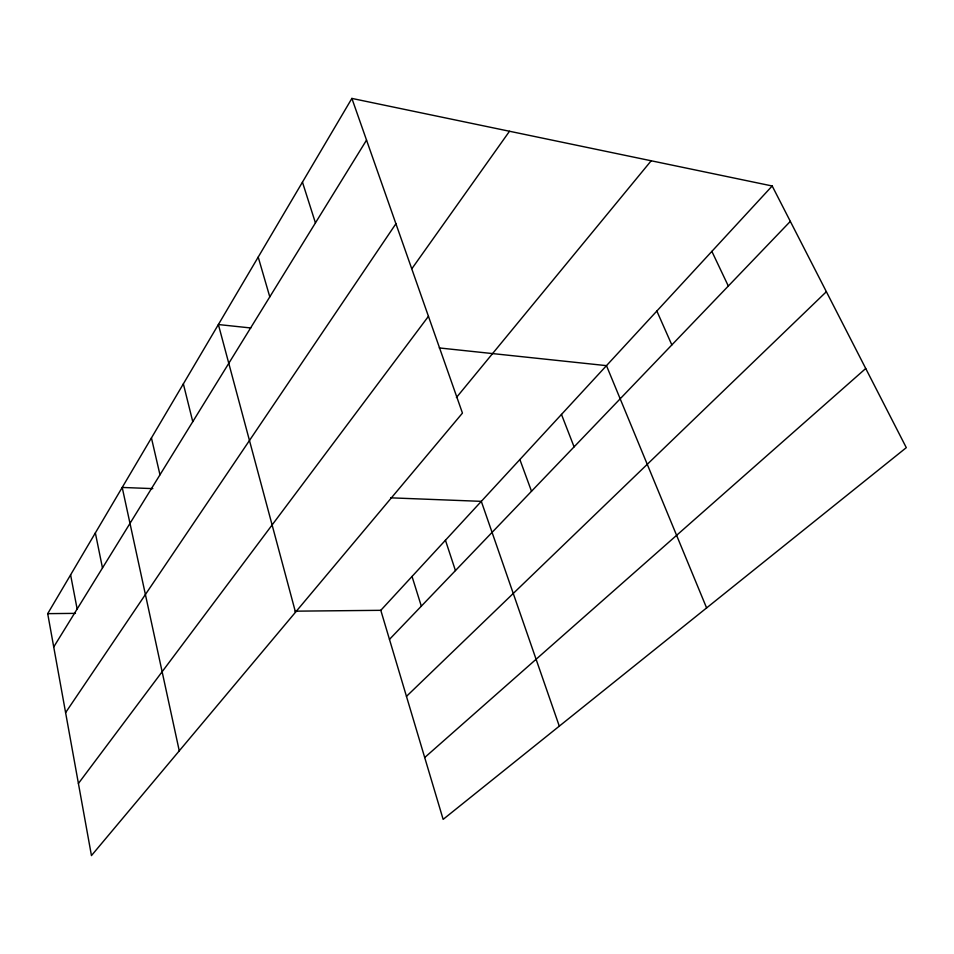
<?xml version="1.0" encoding="UTF-8"?>
<svg xmlns="http://www.w3.org/2000/svg" width="954" height="954" viewBox="0 0 954 954"><rect width="100%" height="100%" fill="white"/><g stroke="black" fill="none" stroke-linecap="round" stroke-linejoin="round"><path stroke-width="1.43" d="M351.883 98.417L462.451 413.094L91.453 855.583L47.7 613.649L351.883 98.417L772.191 185.982L906.3 447.653L443.145 819.367L380.801 610.322L772.191 185.982M53.722 646.967L366.539 140.107M65.599 712.626L395.922 223.737M411.961 268.587L509.508 131.258M78.407 783.472L428.453 316.311M456.417 397.532L651.188 160.773M389.471 639.383L790.329 221.376M406.464 696.372L826.367 291.709M424.709 757.524L865.731 368.506M47.7 613.649L75.473 613.362M295.156 611.168L380.801 610.322M152.819 488.627L122.207 487.446L179.269 750.846M390.675 497.833L481.305 501.351L559.294 726.149M250.795 327.973L218.383 324.539L295.501 612.218M439.269 347.936L606.47 365.644L706.604 607.925M711.863 251.379L728.319 286.033M656.853 311.028L671.843 344.931M561.477 414.43L574.081 446.866M519.87 459.53L531.509 491.262M445.446 540.226L455.44 570.575M302.454 182.154L315.44 222.902M412.033 576.454L421.322 606.16M258.212 257.091L269.791 296.861M183.359 383.866L192.768 421.68M151.436 437.934L159.974 474.806M95.352 532.928L102.483 567.964M70.596 574.857L77.143 609.034"/></g></svg>
